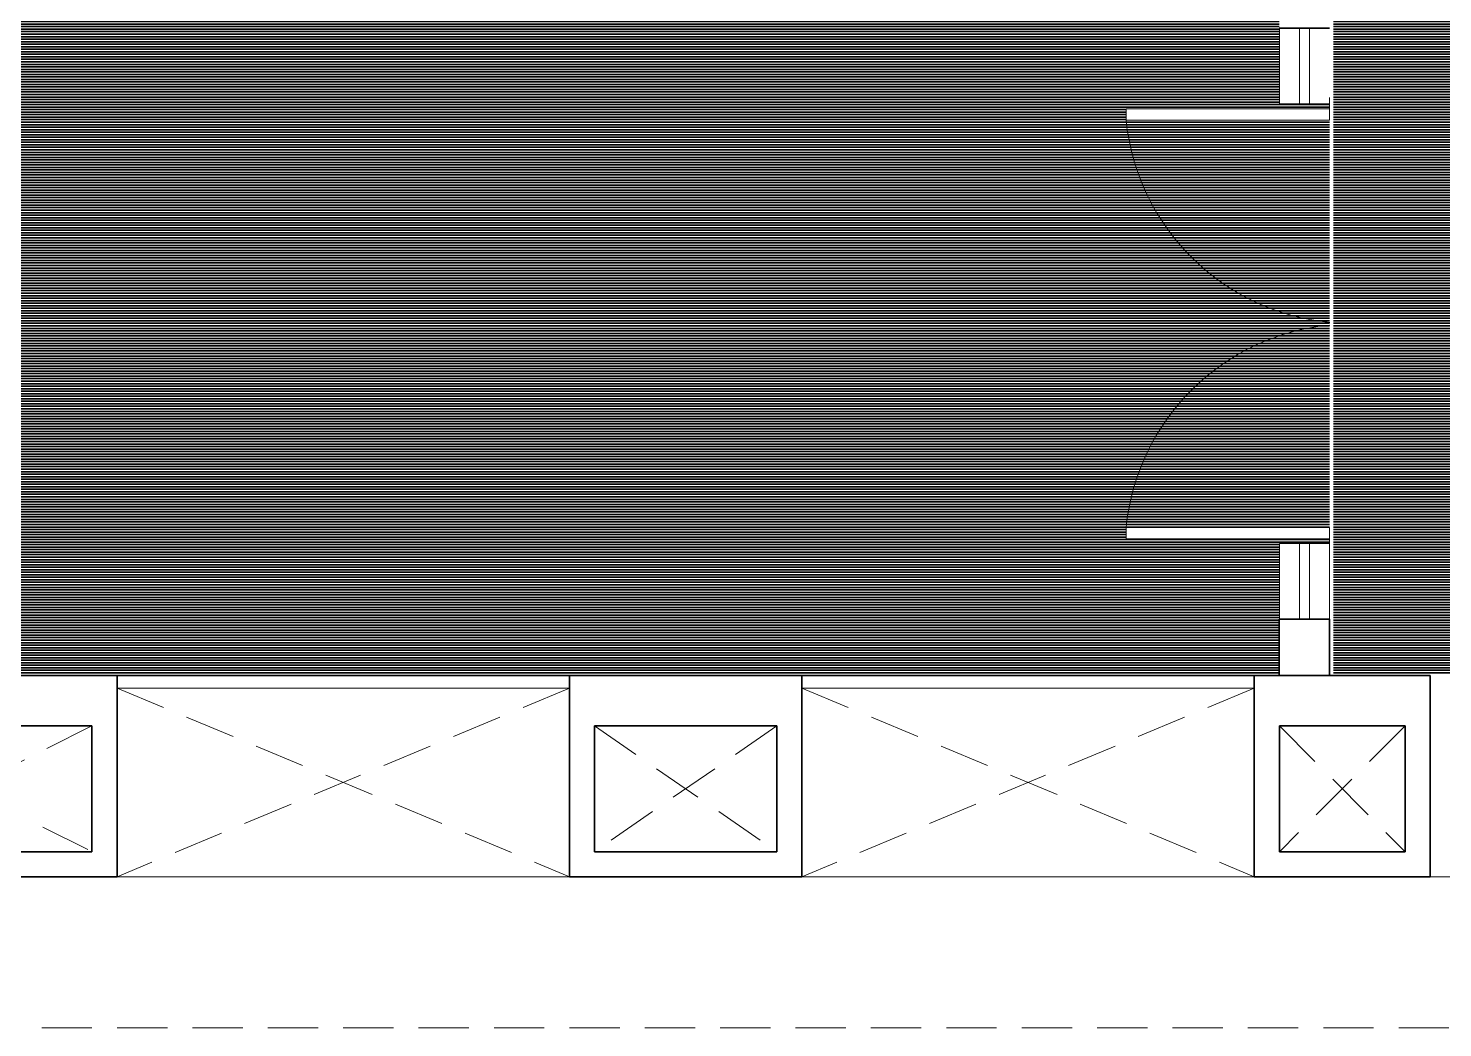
# Model space of a CAD drawing. Header units: millimetres. Extents: x -3092155 to 1661152, y -7085746 to -5505561.
# Drawn here: x -450567 to -444939, y -5528211 to -5524237 of the extents above; entities that cross this region are included whole.
import ezdxf

# ---------------------------------------------------------------- set-up
doc = ezdxf.new("R2010")
doc.units = ezdxf.units.MM
doc.header["$LTSCALE"] = 2
doc.header["$MEASUREMENT"] = 0
doc.linetypes.add('DASHED2', pattern=[0.375, 0.25, -0.125])
for name, color, linetype, lineweight in [('DOOR', 27, 'Continuous', 5), ('DUCT', 37, 'Continuous', 35), ('glass', 5, 'Continuous', 15), ('RAILING', 47, 'Continuous', 13), ('SILL', 74, 'Continuous', 20), ('WAll', 250, 'Continuous', 35)]:
    doc.layers.add(name, color=color, linetype=linetype, lineweight=lineweight)
doc.layers.add('DOT', color=7, linetype='DASHED2', lineweight=0, true_color=0x89067c)
pattern_1 = [(0, (0, 0), (0, 10), [])]

# ---------------------------------------------------------------- blocks, each defined once
blk = doc.blocks.new('1000 DOOR R')
at = {"layer": 'DOOR', "color": 252, "ltscale": 200}
for p, q in [((-900.0000000002939, -900.0000000079117), (0, -900.0000000009311)), ((-900.0000000002939, -900.0000000079117), (-900.0000000004659, -950.0000000088307)), ((0, -1000), (-9.313226e-10, -900.0000000009311)), ((-900.0000000004659, -950.0000000088307), (0, -950.0000000004657))]:
    blk.add_line(p, q, dxfattribs=at)
blk.add_arc((96.18426488310726, -1002.966401599998), 1001.491472483967, 95.4612376322135, 174.0988179155206, dxfattribs=at)
blk = doc.blocks.new('A$C44E84F5B')
at = {"layer": 'SILL', "ltscale": 0.1, "extrusion": (0, 0, -1), "xscale": -0.8999999999990947, "yscale": 0.8999999999990947, "zscale": -0.900000000403865, "rotation": 180}
blk.add_blockref('1000 DOOR R', (0.0005814246833324, 899.9993509687483), dxfattribs=at)
at = {"layer": 'SILL', "ltscale": 0.1, "extrusion": (0, 0, -1), "xscale": 0.8999999999990947, "yscale": 0.8999999999990947, "zscale": -0.900000000403865}
blk.add_blockref('1000 DOOR R', (0.0005814246833324, 899.9993509687483), dxfattribs=at)

msp = doc.modelspace()

# ---------------------------------------------------------------- hatches: boundary and pattern name
at = {"layer": 'WAll', "ltscale": 100, "true_color": 0xe3c7a8, "transparency": 33554648}
h = msp.add_hatch(dxfattribs=at)
h.set_pattern_fill('_USER', color=9, scale=10, pattern_type=0)
h.set_pattern_definition(pattern_1)
h.paths.add_polyline_path([(-433026.0361999935, -5524456.213523561), (-432418.4148530588, -5524456.213523567), (-432415.2401448805, -5523962.09922917), (-434169.0817302857, -5523962.09922917), (-438740.6249267003, -5523962.09922917), (-438740.6249267003, -5523814.005884579), (-442930.1513440581, -5523814.005884579), (-442930.1513440581, -5523823.965356999), (-442930.1513440581, -5523962.213282974), (-445373.2522335013, -5523962.213282974), (-445373.0750497878, -5526804.51524525), (-433026.0361999935, -5526804.51524525)])
h = msp.add_hatch(dxfattribs=at)
h.set_pattern_fill('_USER', color=9, scale=10, pattern_type=0)
h.set_pattern_definition(pattern_1)
edge = h.paths.add_edge_path()
edge.add_ellipse((-445302.3543281931, -5526314.128405431), major_axis=(637.3452703441957, 637.3452703441957), ratio=0.9999999999990824, start_angle=50.51127712020582, end_angle=129.0988179155235, ccw=False)
edge.add_line((-445388.9207480124, -5525416.95270234), (-445388.9207480124, -5525405.964585645))
edge.add_ellipse((-445302.3543281931, -5524508.788882554), major_axis=(-637.3452703441957, 637.3452703441957), ratio=0.9999999999990824, start_angle=50.90118208447649, end_angle=129.4887228797943, ccw=False)
edge.add_line((-446198.9201665872, -5524601.458643986), (-446198.9201665873, -5524556.458643985))
edge.add_line((-446198.9201665873, -5524556.458643985), (-445388.9207480124, -5524556.458643992))
edge.add_line((-445388.9207480124, -5524556.458643992), (-445388.9207480124, -5524536.710598753))
edge.add_line((-445388.9207480124, -5524536.710598753), (-445588.9207480133, -5524536.710598753))
edge.add_line((-445588.9207480133, -5524536.710598753), (-445588.9207480133, -5524236.710373206))
edge.add_line((-445588.9207480133, -5524236.710373206), (-445589.3873189313, -5524236.710373206))
edge.add_line((-445589.3873189313, -5524236.710373206), (-445589.3873189313, -5523961.218916332))
edge.add_line((-445589.3873189313, -5523961.218916332), (-447613.942887931, -5523961.218916335))
edge.add_line((-447613.942887931, -5523961.218916335), (-453413.551754746, -5523961.219876864))
edge.add_line((-453413.551754746, -5523961.219876864), (-456614.3228548781, -5523961.218972724))
edge.add_line((-456614.3228548781, -5523961.218972724), (-456614.3228548781, -5524761.206463535))
edge.add_line((-456614.3228548781, -5524761.206463535), (-456614.3228548846, -5526411.206463536))
edge.add_line((-456614.3228548846, -5526411.206463536), (-456614.3228548781, -5526811.206914948))
edge.add_line((-456614.3228548781, -5526811.206914948), (-456214.0180158531, -5526811.206914948))
edge.add_line((-456214.0180158531, -5526811.206914948), (-454414.4037203603, -5526811.206914953))
edge.add_line((-454414.4037203603, -5526811.206914953), (-453214.0180158531, -5526811.206914953))
edge.add_line((-453214.0180158531, -5526811.206914953), (-451414.4037203602, -5526811.206914953))
edge.add_line((-451414.4037203602, -5526811.206914953), (-451394.3614925563, -5526811.206914953))
edge.add_line((-451394.3614925563, -5526811.206914953), (-450214.0180158531, -5526811.206914953))
edge.add_line((-450214.0180158531, -5526811.206914953), (-448414.4037203602, -5526811.206914953))
edge.add_line((-448414.4037203602, -5526811.206914953), (-447488.9371488693, -5526811.20691495))
edge.add_line((-447488.9371488693, -5526811.20691495), (-445689.3228533771, -5526811.206914953))
edge.add_line((-445689.3228533771, -5526811.206914953), (-445589.3873189313, -5526811.206914952))
edge.add_line((-445589.3873189313, -5526811.206914952), (-445589.3873189313, -5526586.206914779))
edge.add_line((-445589.3873189313, -5526586.206914779), (-445588.9207480133, -5526286.206689231))
edge.add_line((-445588.9207480133, -5526286.206689231), (-445388.920166588, -5526286.206689231))
edge.add_line((-445388.920166588, -5526286.206689231), (-445388.9201665882, -5526266.458643992))
edge.add_line((-445388.9201665882, -5526266.458643992), (-446198.9201665873, -5526266.458644))
edge.add_line((-446198.9201665873, -5526266.458644), (-446198.9201665872, -5526221.458643999))
h = msp.add_hatch(dxfattribs=at)
h.set_pattern_fill('_USER', color=9, scale=10, pattern_type=0)
h.set_pattern_definition(pattern_1)
edge = h.paths.add_edge_path()
edge.add_line((-445388.9207480124, -5524601.458643992), (-446198.9201665872, -5524601.458643986))
edge.add_ellipse((-445302.3543281931, -5524508.788882554), major_axis=(-637.3452703441957, 637.3452703441957), ratio=0.9999999999990824, start_angle=50.90118208447648, end_angle=129.4887228797943)
edge.add_line((-445388.9207480124, -5525405.964585645), (-445388.9207480124, -5524601.458643992))
edge = h.paths.add_edge_path()
edge.add_ellipse((-445302.3543281931, -5526314.128405431), major_axis=(637.3452703441957, 637.3452703441957), ratio=0.9999999999990824, start_angle=50.51127712020575, end_angle=129.0988179155235)
edge.add_line((-446198.9201665872, -5526221.458643999), (-445388.9207480124, -5526221.458643992))
edge.add_line((-445388.9207480124, -5526221.458643992), (-445388.9207480124, -5525416.95270234))

# ---------------------------------------------------------------- linework, layer by layer
at = {"layer": 'DOT', "ltscale": 400}
for p, q in [((-448414.0180159812, -5526861.206463596), (-450214.0180159844, -5527611.206915013)), ((-450214.0180159844, -5526861.206463596), (-448414.0180159812, -5527611.206915013)), ((-445688.9371488672, -5526861.206463532), (-447488.9371488693, -5527611.206914948)), ((-447488.9371488693, -5526861.206463532), (-445688.9371488672, -5527611.206914948)), ((-451314.0180159812, -5527011.206915013), (-450314.0180159812, -5527511.206915012)), ((-450314.0180159812, -5527011.206915013), (-451314.0180159812, -5527511.206915012)), ((-448314.0180159812, -5527011.206915012), (-447588.9371488703, -5527511.206914948)), ((-447588.9371488703, -5527011.20691501), (-448314.0180159803, -5527511.206915012)), ((-445588.9371488693, -5527011.206914946), (-445088.9371488722, -5527511.206914948)), ((-445088.9371488703, -5527011.206915009), (-445588.9371488693, -5527511.206914948)), ((-458013.9345183618, -5528211.206745663), (-440063.9097165327, -5528211.211813551))]:
    msp.add_line(p, q, dxfattribs=at)
at = {"layer": 'DOT', "linetype": 'Continuous', "ltscale": 400}
msp.add_line((-457414.3228548781, -5527611.206914953), (-439489.3245611053, -5527611.211561569), dxfattribs=at)
at = {"layer": 'DUCT', "ltscale": 100}
for p, q in [((-450214.0180158531, -5526811.206914953), (-451394.3614925563, -5526811.206914953)), ((-450214.0180158531, -5526811.206914953), (-450214.0180158531, -5527611.206914948)), ((-447488.9371488693, -5526811.20691495), (-448414.0180158531, -5526811.20691495)), ((-448414.0180158531, -5526811.20691495), (-448414.0180158531, -5527611.206914948)), ((-447488.9371488693, -5526811.20691495), (-447488.9371488693, -5527611.206914948)), ((-445688.9371488703, -5526811.206914948), (-445688.9371488703, -5527611.206914948)), ((-444989.3199410523, -5526811.206914948), (-445688.9371488703, -5526811.206914948)), ((-445688.9371488703, -5526811.206914948), (-445688.9371488703, -5527011.206914944)), ((-444989.3199410523, -5526811.206914948), (-444989.3199410523, -5527611.206914953)), ((-450314.0180158531, -5527011.206914948), (-451314.0180158531, -5527011.206914948)), ((-450314.0180158531, -5527011.206914948), (-450314.0180158531, -5527511.206914948)), ((-447588.9371488703, -5527011.206914948), (-448314.0180158531, -5527011.206914946)), ((-448314.0180158531, -5527011.206914948), (-448314.0180158531, -5527511.206914948)), ((-447588.9371488703, -5527011.206914948), (-447588.9371488703, -5527511.206914948)), ((-445588.9371488693, -5527011.206914946), (-445588.9371488693, -5527511.206914948)), ((-445588.9371488693, -5527011.206914946), (-445088.9371488703, -5527011.206914948)), ((-445088.9371488722, -5527511.206914948), (-445088.9371488703, -5527011.206914948)), ((-450314.0180158531, -5527511.206914948), (-451314.0180158531, -5527511.206914948)), ((-447588.9371488703, -5527511.206914948), (-448314.0180158531, -5527511.206914948)), ((-445088.9371488722, -5527511.206914948), (-445588.9371488693, -5527511.206914948)), ((-450214.0180158531, -5527611.206914948), (-451414.0180158531, -5527611.206914948)), ((-447488.9371488693, -5527611.206914948), (-448414.0180158531, -5527611.206914948)), ((-444988.9371488732, -5527611.206914948), (-445688.9371488703, -5527611.206914948))]:
    msp.add_line(p, q, dxfattribs=at)
at = {"layer": 'glass', "ltscale": 100}
for p, q in [((-445508.9207480134, -5524536.710598753), (-445508.9207480134, -5524236.710373209)), ((-445468.9207480124, -5524536.710598753), (-445468.9207480124, -5524236.710373209)), ((-445508.9207480134, -5526286.206689231), (-445508.9207480134, -5526586.206914775)), ((-445468.9207480124, -5526286.206689231), (-445468.9207480124, -5526586.206914775))]:
    msp.add_line(p, q, dxfattribs=at)
at = {"layer": 'RAILING', "ltscale": 100}
for p, q in [((-448414.4037203602, -5526811.206914953), (-450214.4037203602, -5526811.206914945)), ((-445689.3228533771, -5526811.206914953), (-447489.3228533771, -5526811.206914942)), ((-448414.4037203602, -5526861.206914953), (-450214.4037203602, -5526861.206914944)), ((-445689.3228533771, -5526861.206914953), (-447489.3228533771, -5526861.206914943))]:
    msp.add_line(p, q, dxfattribs=at)
at = {"layer": 'SILL', "ltscale": 100}
for p, q in [((-445588.9207480133, -5524536.710598753), (-445588.9207480133, -5524236.710373209)), ((-445388.9207480124, -5524536.710598753), (-445588.9207480133, -5524536.710598753)), ((-445588.9207480133, -5526286.206689231), (-445588.9207480133, -5526586.206914775)), ((-445388.9207480124, -5526286.206689231), (-445588.9207480133, -5526286.206689231)), ((-445388.9207480124, -5526286.206689231), (-445388.9207480143, -5526586.206914775))]:
    msp.add_line(p, q, dxfattribs=at)
at = {"layer": 'WAll', "ltscale": 100}
for p, q in [((-445389.3873189314, -5524236.710373209), (-445589.3873189313, -5524236.710373206)), ((-445389.3873189314, -5526586.206914775), (-445589.3873189313, -5526586.206914779)), ((-445589.3873189313, -5526586.206914779), (-445589.3873189313, -5526811.206914948)), ((-445389.3873189314, -5526586.206914779), (-445389.3873189314, -5526811.206914779))]:
    msp.add_line(p, q, dxfattribs=at)

# ---------------------------------------------------------------- block references
at = {"layer": 'DOOR', "ltscale": 100, "xscale": -1}
msp.add_blockref('A$C44E84F5B', (-445388.9207480124, -5526311.457994961), dxfattribs=at)

doc.saveas('drawing.dxf')
